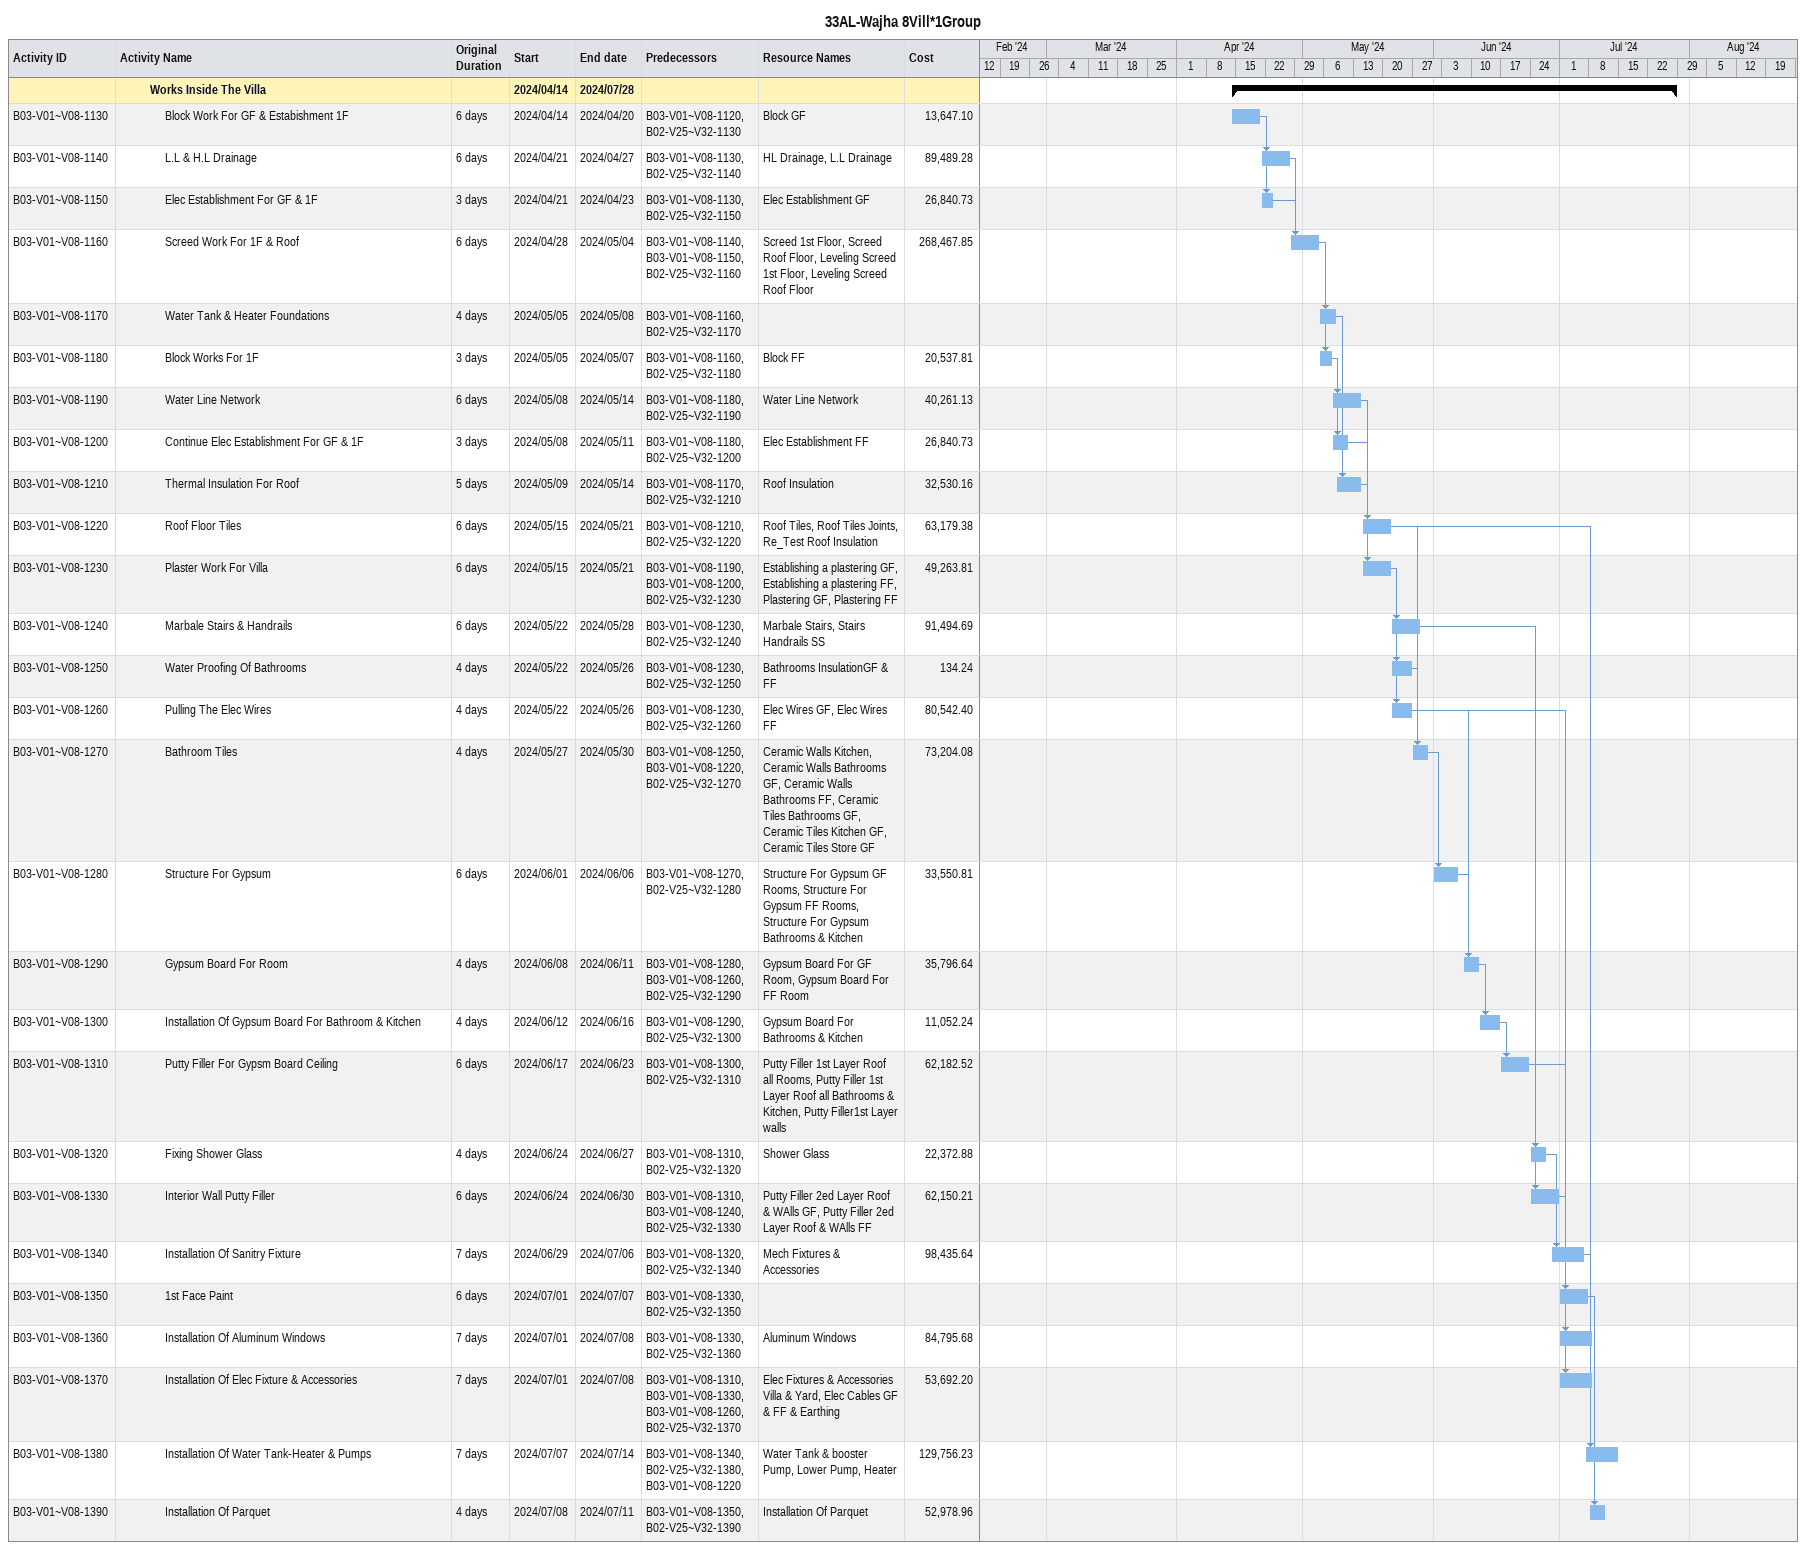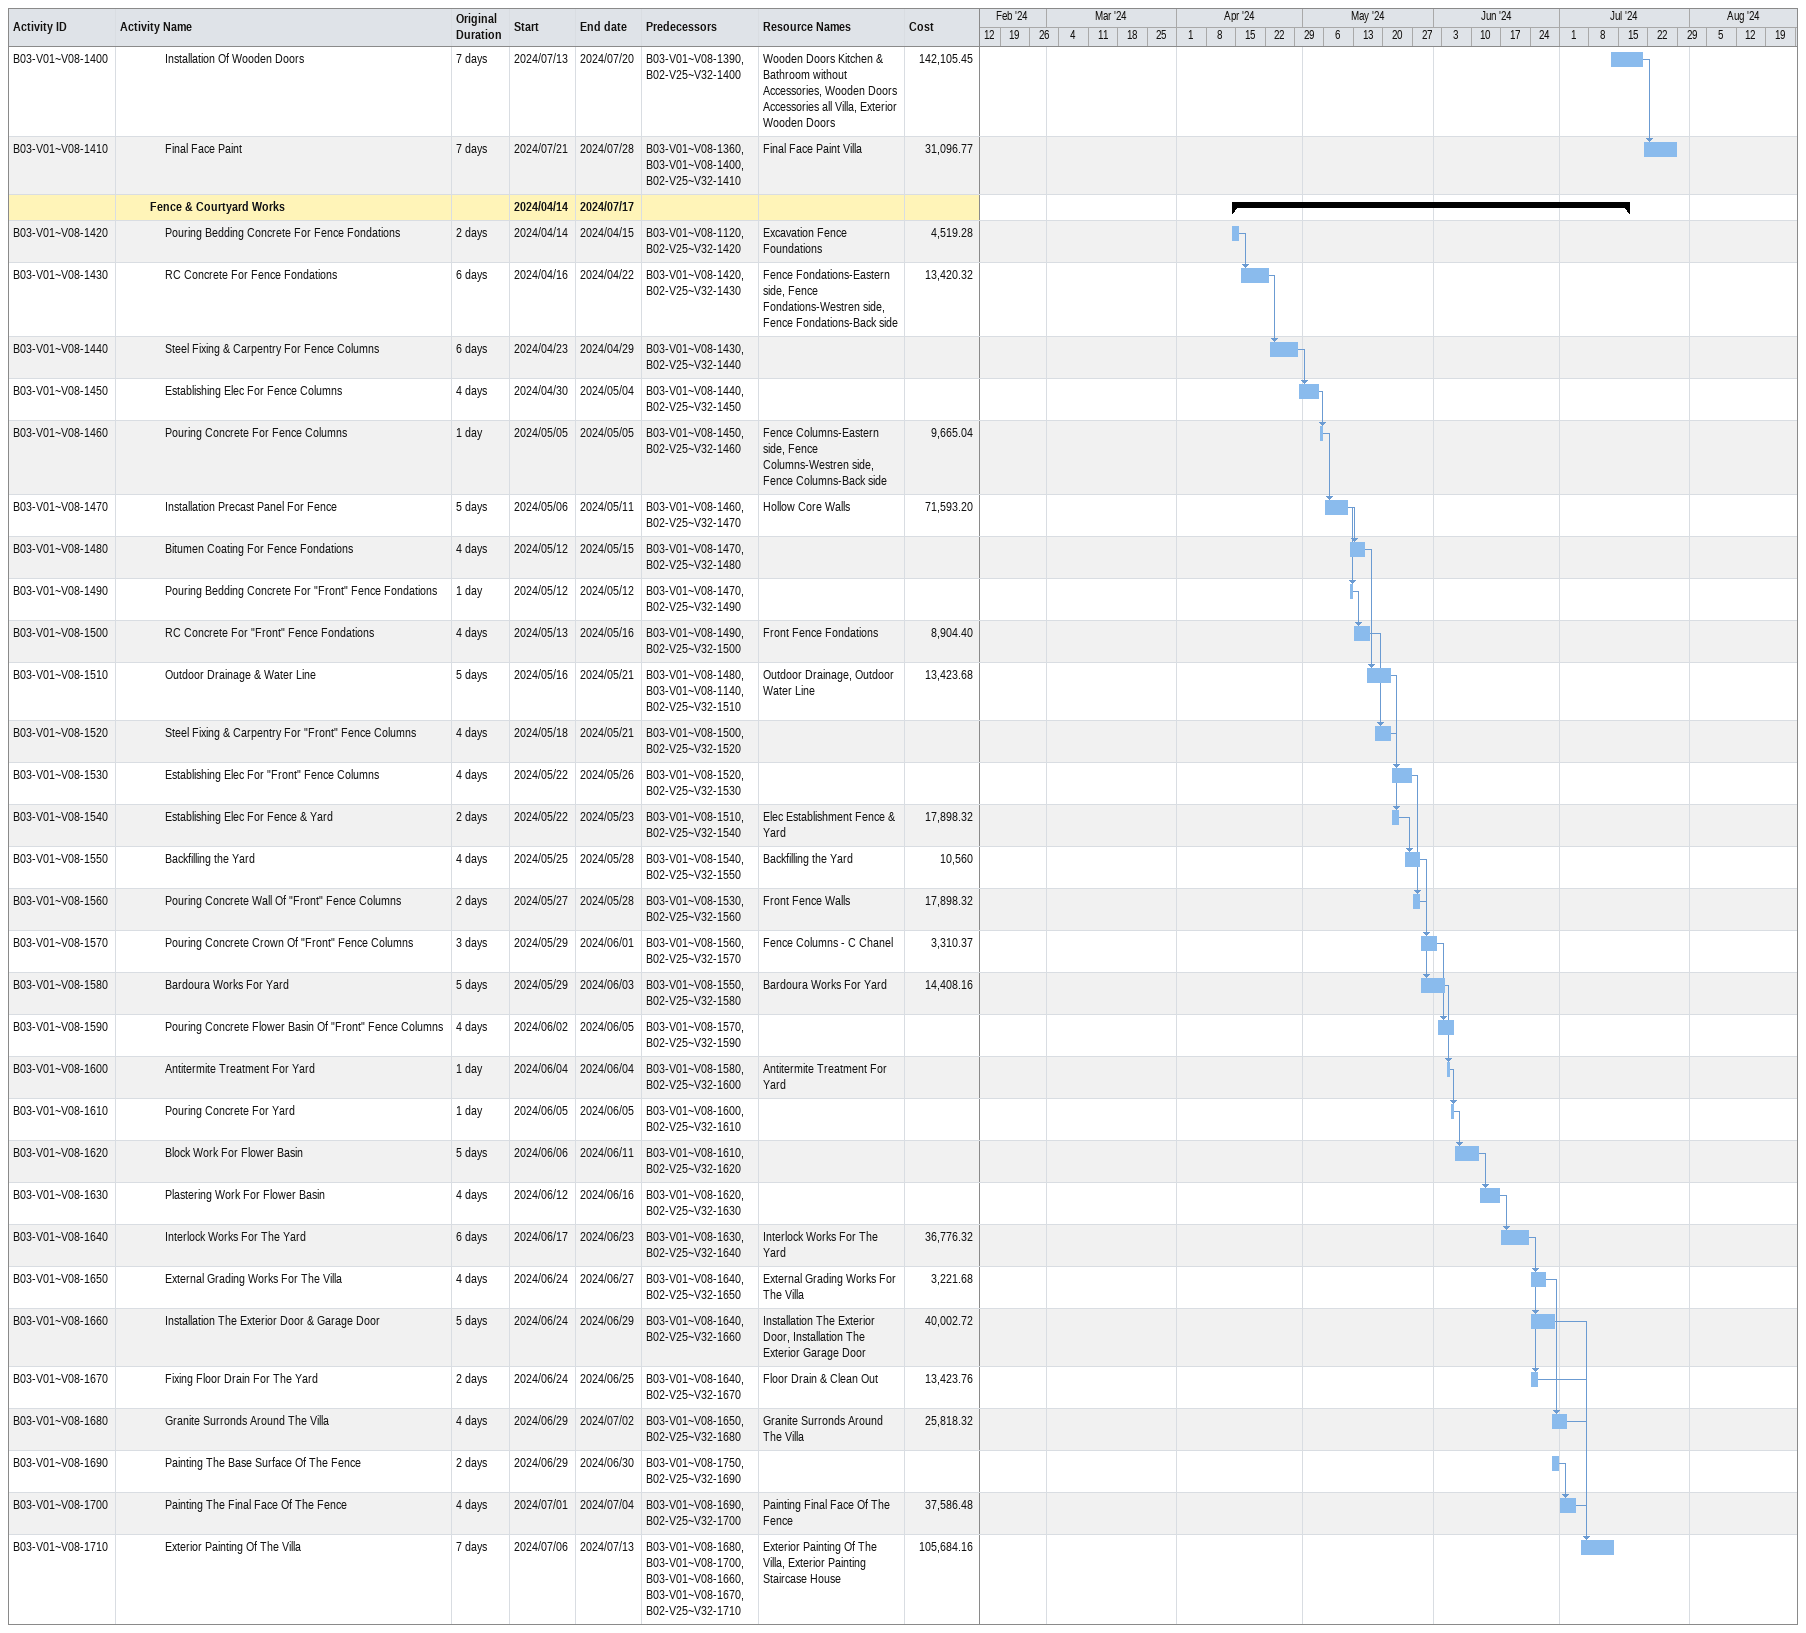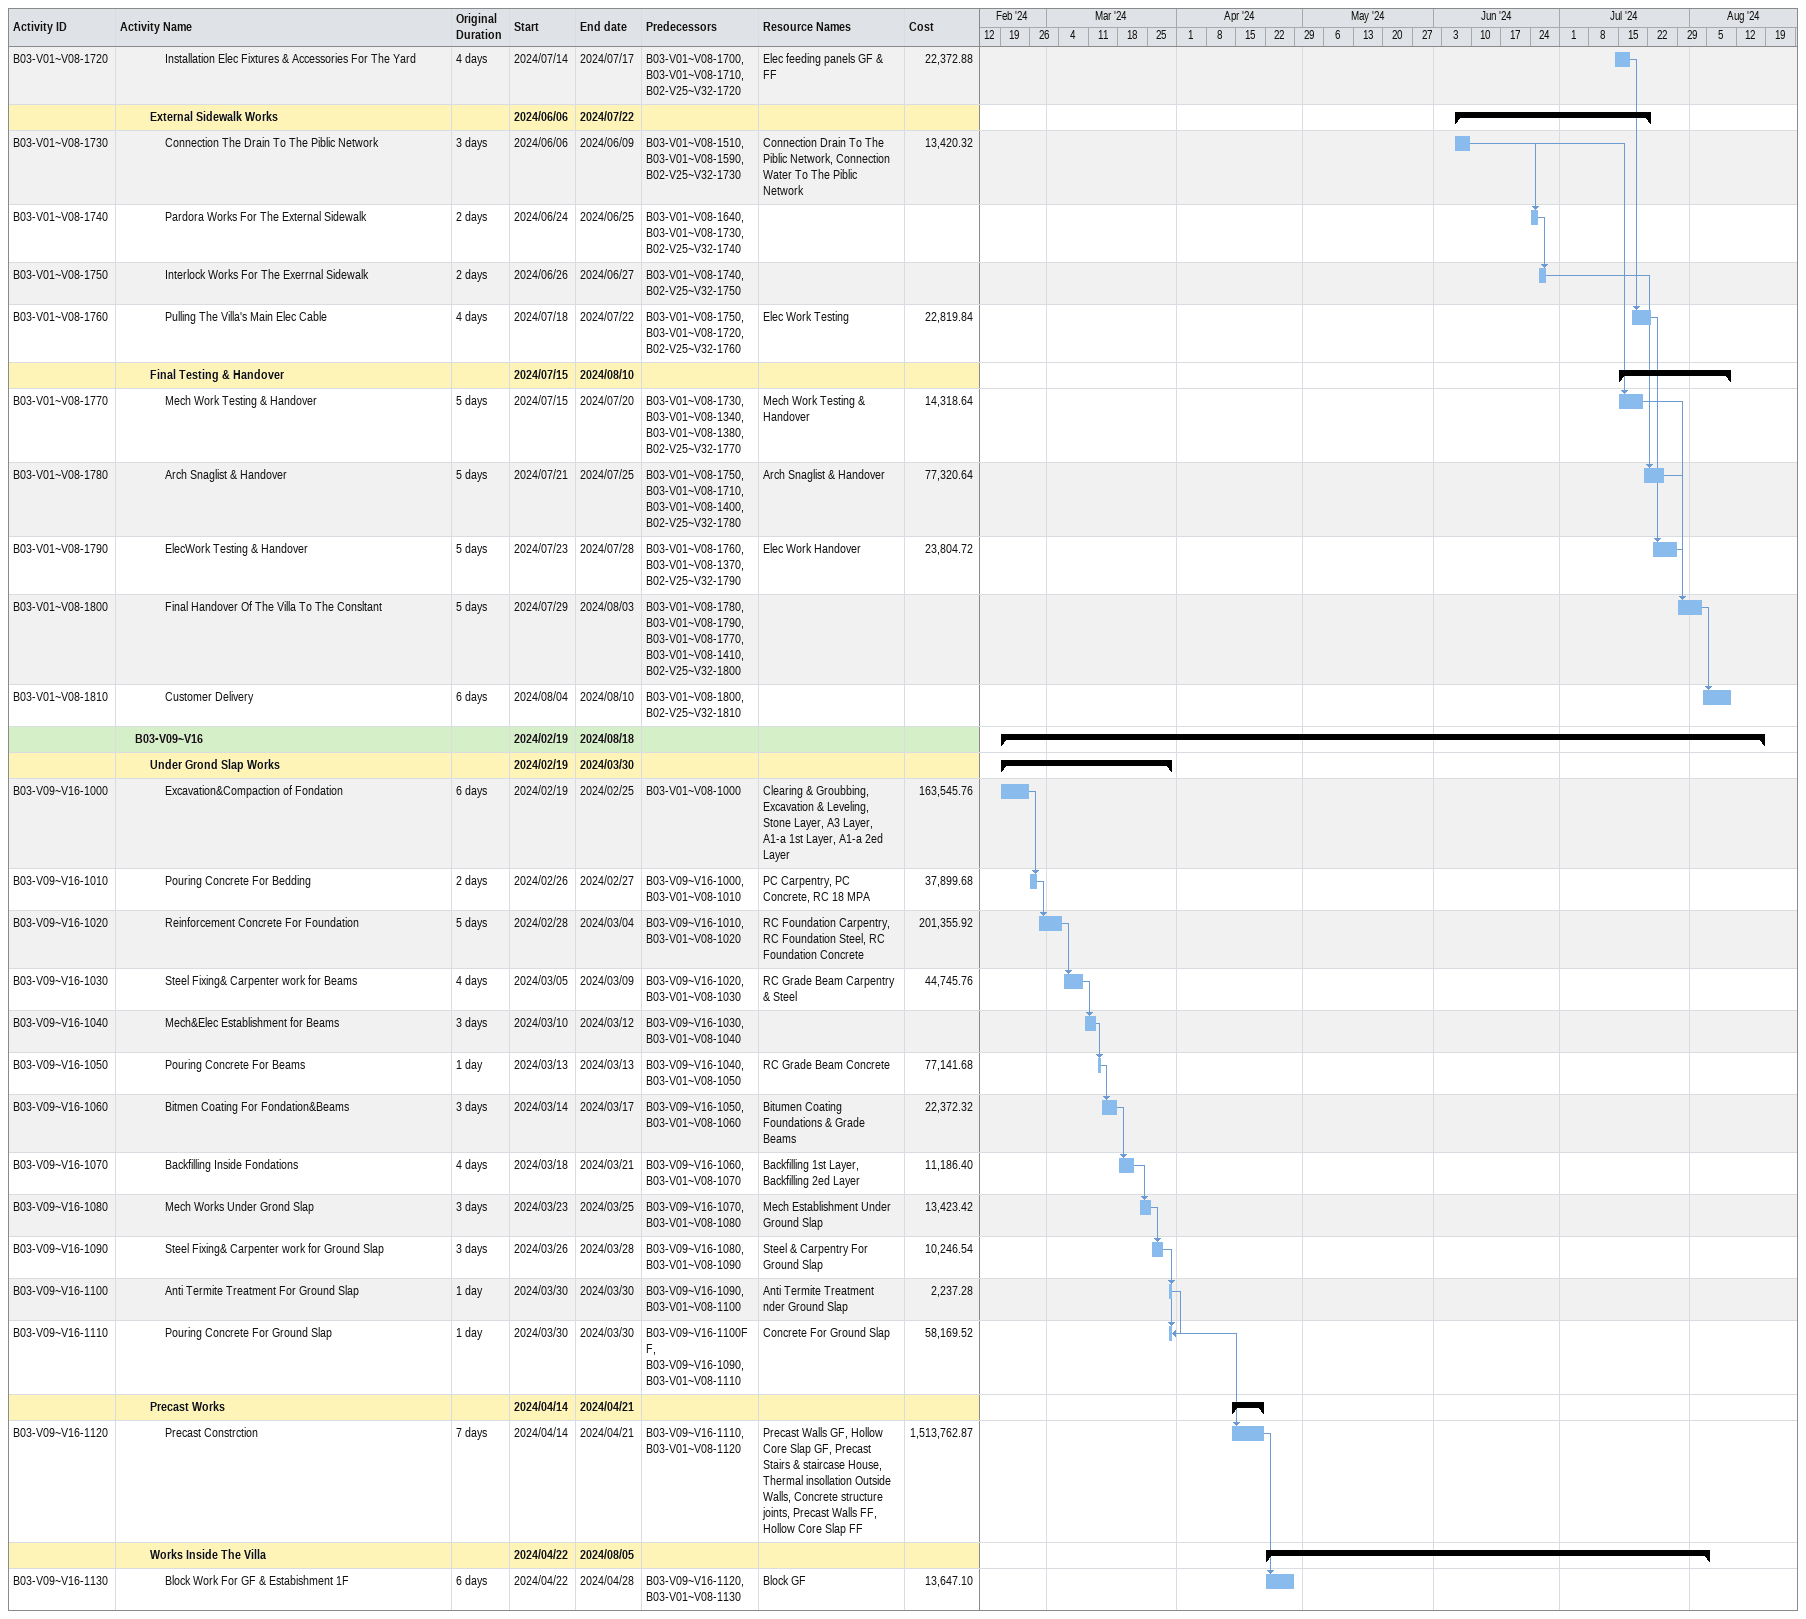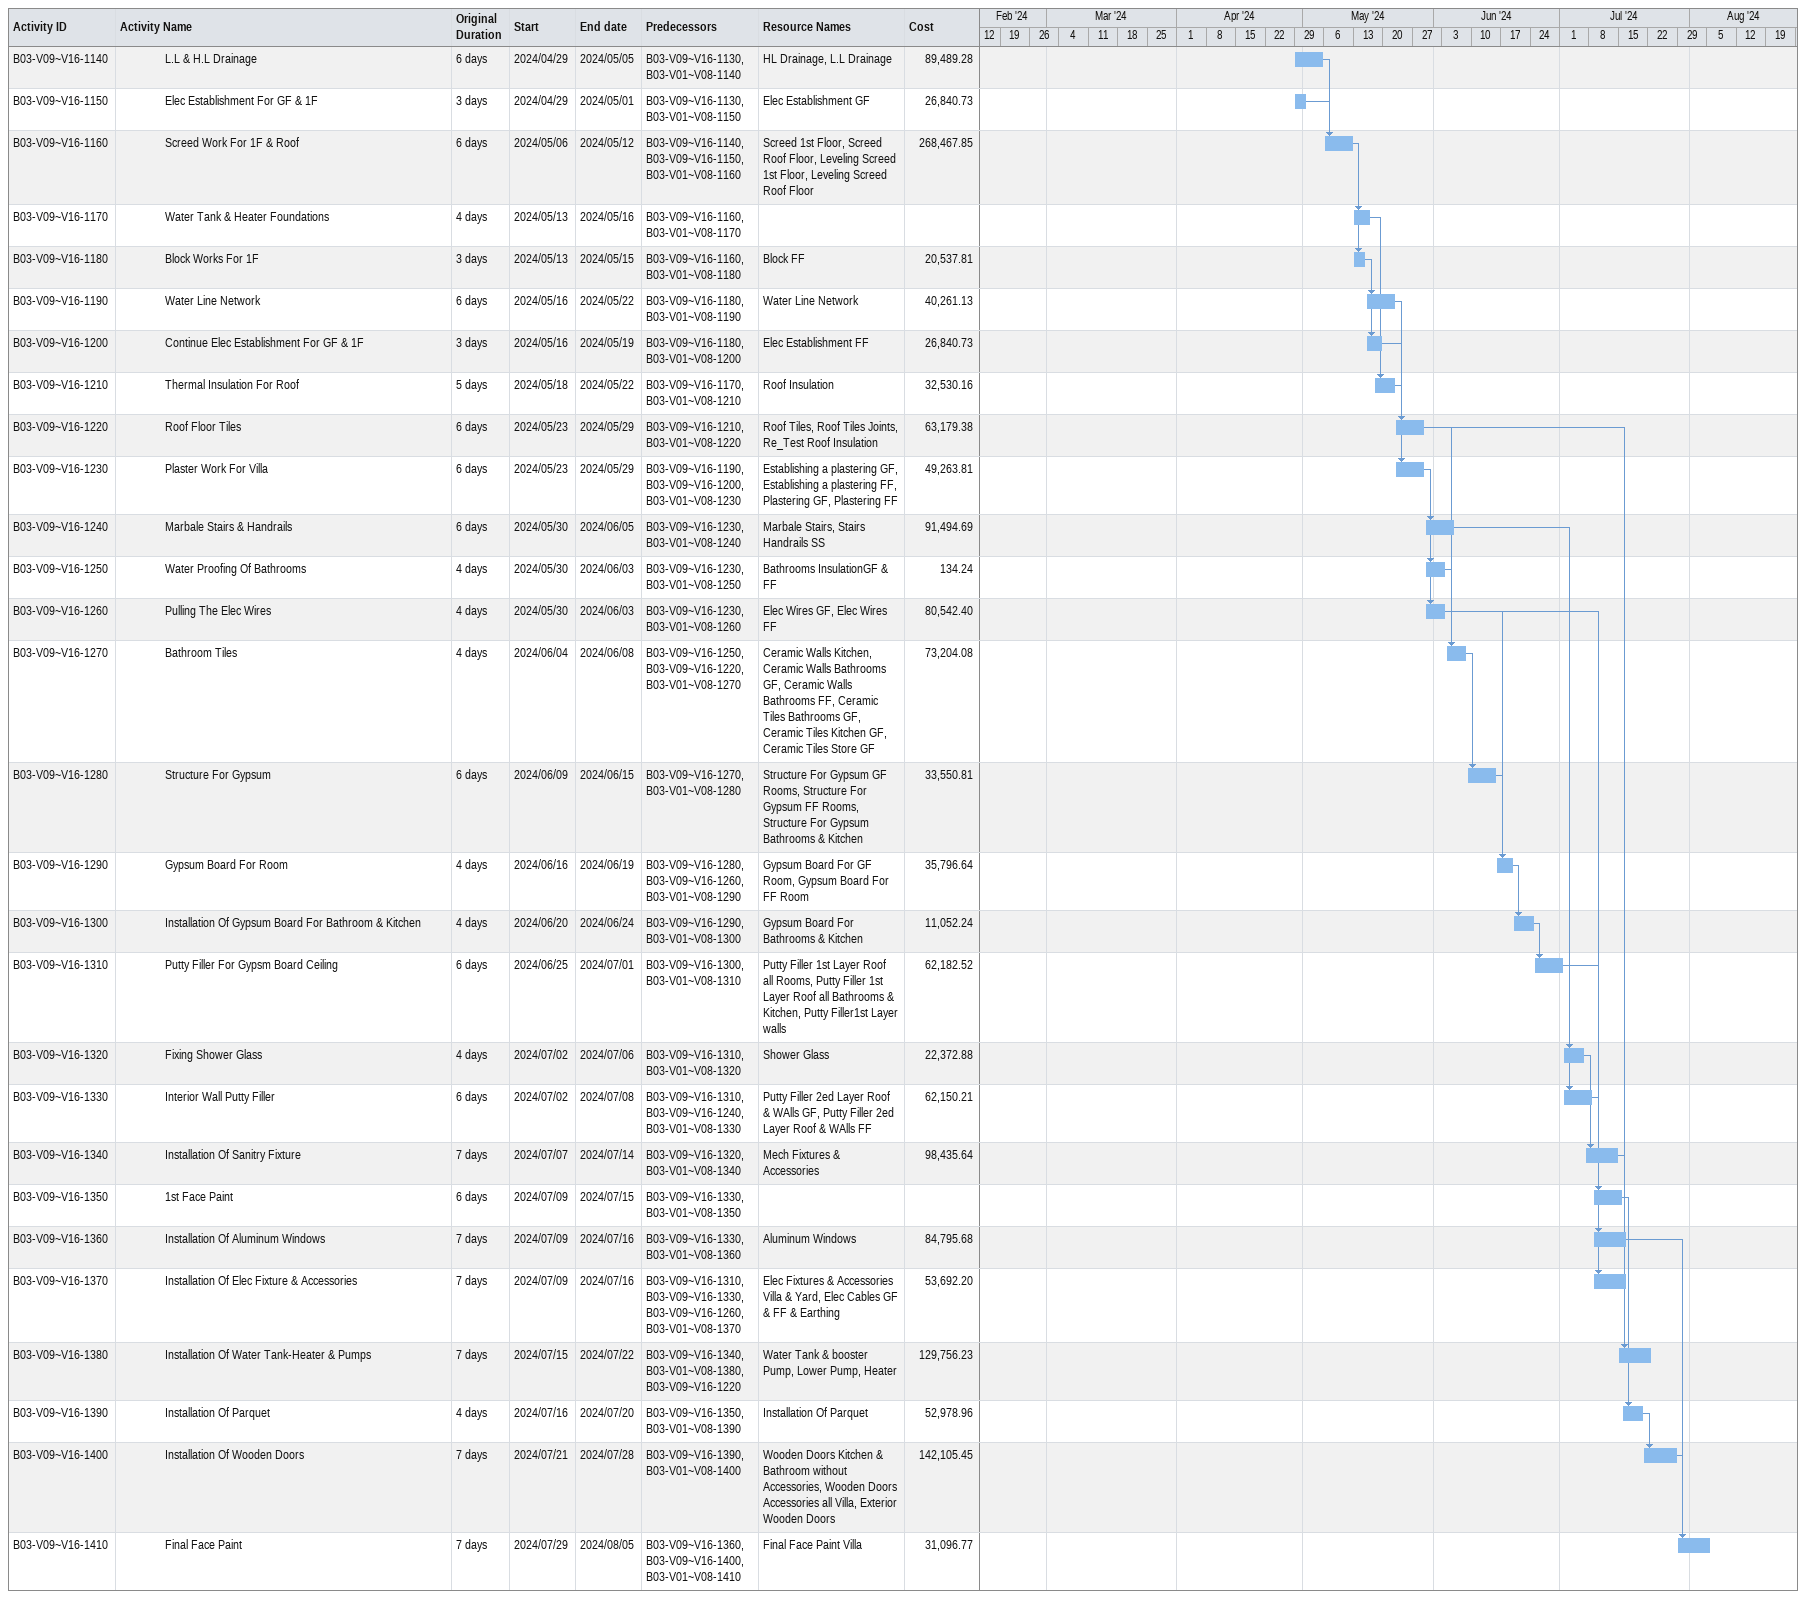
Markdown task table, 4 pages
33AL-Wajha 8Vill*1Group

| ID | Level | Task | Original duration | Start | Finish | Predecessors | Resources | Cost |
|---|---|---|---|---|---|---|---|---|
|  | 3 | **Works Inside The Villa** |  | 2024-04-14 | 2024-07-28 |  |  |  |
| B03-V01~V08-1130 | 4 | Block Work For GF & Estabishment 1F | 6d | 2024-04-14 | 2024-04-20 | B03-V01~V08-1120, B02-V25~V32-1130 | Block GF | 13647.10 |
| B03-V01~V08-1140 | 4 | L.L & H.L Drainage | 6d | 2024-04-21 | 2024-04-27 | B03-V01~V08-1130, B02-V25~V32-1140 | HL Drainage, L.L Drainage | 89489.28 |
| B03-V01~V08-1150 | 4 | Elec Establishment For GF & 1F | 3d | 2024-04-21 | 2024-04-23 | B03-V01~V08-1130, B02-V25~V32-1150 | Elec Establishment GF | 26840.73 |
| B03-V01~V08-1160 | 4 | Screed Work For 1F & Roof | 6d | 2024-04-28 | 2024-05-04 | B03-V01~V08-1140, B03-V01~V08-1150, B02-V25~V32-1160 | Screed 1st Floor, Screed Roof Floor, Leveling Screed 1st Floor, Leveling Screed Roof Floor | 268467.85 |
| B03-V01~V08-1170 | 4 | Water Tank & Heater Foundations | 4d | 2024-05-05 | 2024-05-08 | B03-V01~V08-1160, B02-V25~V32-1170 |  |  |
| B03-V01~V08-1180 | 4 | Block Works For 1F | 3d | 2024-05-05 | 2024-05-07 | B03-V01~V08-1160, B02-V25~V32-1180 | Block FF | 20537.81 |
| B03-V01~V08-1190 | 4 | Water Line Network | 6d | 2024-05-08 | 2024-05-14 | B03-V01~V08-1180, B02-V25~V32-1190 | Water Line Network | 40261.13 |
| B03-V01~V08-1200 | 4 | Continue Elec Establishment For GF & 1F | 3d | 2024-05-08 | 2024-05-11 | B03-V01~V08-1180, B02-V25~V32-1200 | Elec Establishment FF | 26840.73 |
| B03-V01~V08-1210 | 4 | Thermal Insulation For Roof | 5d | 2024-05-09 | 2024-05-14 | B03-V01~V08-1170, B02-V25~V32-1210 | Roof Insulation | 32530.16 |
| B03-V01~V08-1220 | 4 | Roof Floor Tiles | 6d | 2024-05-15 | 2024-05-21 | B03-V01~V08-1210, B02-V25~V32-1220 | Roof Tiles, Roof Tiles Joints, Re_Test Roof Insulation | 63179.38 |
| B03-V01~V08-1230 | 4 | Plaster Work For Villa | 6d | 2024-05-15 | 2024-05-21 | B03-V01~V08-1190, B03-V01~V08-1200, B02-V25~V32-1230 | Establishing a plastering GF, Establishing a plastering FF, Plastering GF, Plastering FF | 49263.81 |
| B03-V01~V08-1240 | 4 | Marbale Stairs & Handrails | 6d | 2024-05-22 | 2024-05-28 | B03-V01~V08-1230, B02-V25~V32-1240 | Marbale Stairs, Stairs Handrails SS | 91494.69 |
| B03-V01~V08-1250 | 4 | Water Proofing Of Bathrooms | 4d | 2024-05-22 | 2024-05-26 | B03-V01~V08-1230, B02-V25~V32-1250 | Bathrooms InsulationGF & FF | 134.24 |
| B03-V01~V08-1260 | 4 | Pulling The Elec Wires | 4d | 2024-05-22 | 2024-05-26 | B03-V01~V08-1230, B02-V25~V32-1260 | Elec Wires GF, Elec Wires FF | 80542.40 |
| B03-V01~V08-1270 | 4 | Bathroom Tiles | 4d | 2024-05-27 | 2024-05-30 | B03-V01~V08-1250, B03-V01~V08-1220, B02-V25~V32-1270 | Ceramic Walls Kitchen, Ceramic Walls Bathrooms GF, Ceramic Walls Bathrooms FF, Ceramic Tiles Bathrooms GF, Ceramic Tiles Kitchen GF, Ceramic Tiles Store GF | 73204.08 |
| B03-V01~V08-1280 | 4 | Structure For Gypsum | 6d | 2024-06-01 | 2024-06-06 | B03-V01~V08-1270, B02-V25~V32-1280 | Structure For Gypsum GF Rooms, Structure For Gypsum FF Rooms, Structure For Gypsum Bathrooms & Kitchen | 33550.81 |
| B03-V01~V08-1290 | 4 | Gypsum Board For Room | 4d | 2024-06-08 | 2024-06-11 | B03-V01~V08-1280, B03-V01~V08-1260, B02-V25~V32-1290 | Gypsum Board For GF Room, Gypsum Board For FF Room | 35796.64 |
| B03-V01~V08-1300 | 4 | Installation Of Gypsum Board For Bathroom & Kitchen | 4d | 2024-06-12 | 2024-06-16 | B03-V01~V08-1290, B02-V25~V32-1300 | Gypsum Board For Bathrooms & Kitchen | 11052.24 |
| B03-V01~V08-1310 | 4 | Putty Filler For Gypsm Board Ceiling | 6d | 2024-06-17 | 2024-06-23 | B03-V01~V08-1300, B02-V25~V32-1310 | Putty Filler 1st Layer Roof all Rooms, Putty Filler 1st Layer Roof all Bathrooms & Kitchen, Putty Filler1st Layer walls | 62182.52 |
| B03-V01~V08-1320 | 4 | Fixing Shower Glass | 4d | 2024-06-24 | 2024-06-27 | B03-V01~V08-1310, B02-V25~V32-1320 | Shower Glass | 22372.88 |
| B03-V01~V08-1330 | 4 | Interior Wall Putty Filler | 6d | 2024-06-24 | 2024-06-30 | B03-V01~V08-1310, B03-V01~V08-1240, B02-V25~V32-1330 | Putty Filler 2ed Layer Roof & WAlls GF, Putty Filler 2ed Layer Roof & WAlls FF | 62150.21 |
| B03-V01~V08-1340 | 4 | Installation Of Sanitry Fixture | 7d | 2024-06-29 | 2024-07-06 | B03-V01~V08-1320, B02-V25~V32-1340 | Mech Fixtures & Accessories | 98435.64 |
| B03-V01~V08-1350 | 4 | 1st Face Paint | 6d | 2024-07-01 | 2024-07-07 | B03-V01~V08-1330, B02-V25~V32-1350 |  |  |
| B03-V01~V08-1360 | 4 | Installation Of Aluminum Windows | 7d | 2024-07-01 | 2024-07-08 | B03-V01~V08-1330, B02-V25~V32-1360 | Aluminum Windows | 84795.68 |
| B03-V01~V08-1370 | 4 | Installation Of Elec Fixture & Accessories | 7d | 2024-07-01 | 2024-07-08 | B03-V01~V08-1310, B03-V01~V08-1330, B03-V01~V08-1260, B02-V25~V32-1370 | Elec Fixtures & Accessories Villa & Yard, Elec Cables GF & FF & Earthing | 53692.20 |
| B03-V01~V08-1380 | 4 | Installation Of Water Tank-Heater & Pumps | 7d | 2024-07-07 | 2024-07-14 | B03-V01~V08-1340, B02-V25~V32-1380, B03-V01~V08-1220 | Water Tank & booster Pump, Lower Pump, Heater | 129756.23 |
| B03-V01~V08-1390 | 4 | Installation Of Parquet | 4d | 2024-07-08 | 2024-07-11 | B03-V01~V08-1350, B02-V25~V32-1390 | Installation Of Parquet | 52978.96 |
| B03-V01~V08-1400 | 4 | Installation Of Wooden Doors | 7d | 2024-07-13 | 2024-07-20 | B03-V01~V08-1390, B02-V25~V32-1400 | Wooden Doors Kitchen & Bathroom without Accessories, Wooden Doors Accessories all Villa, Exterior Wooden Doors | 142105.45 |
| B03-V01~V08-1410 | 4 | Final Face Paint | 7d | 2024-07-21 | 2024-07-28 | B03-V01~V08-1360, B03-V01~V08-1400, B02-V25~V32-1410 | Final Face Paint Villa | 31096.77 |
|  | 3 | **Fence & Courtyard Works** |  | 2024-04-14 | 2024-07-17 |  |  |  |
| B03-V01~V08-1420 | 4 | Pouring Bedding Concrete For Fence Fondations | 2d | 2024-04-14 | 2024-04-15 | B03-V01~V08-1120, B02-V25~V32-1420 | Excavation Fence Foundations | 4519.28 |
| B03-V01~V08-1430 | 4 | RC Concrete For Fence Fondations | 6d | 2024-04-16 | 2024-04-22 | B03-V01~V08-1420, B02-V25~V32-1430 | Fence Fondations-Eastern side, Fence Fondations-Westren side, Fence Fondations-Back side | 13420.32 |
| B03-V01~V08-1440 | 4 | Steel Fixing & Carpentry For Fence Columns | 6d | 2024-04-23 | 2024-04-29 | B03-V01~V08-1430, B02-V25~V32-1440 |  |  |
| B03-V01~V08-1450 | 4 | Establishing Elec For Fence Columns | 4d | 2024-04-30 | 2024-05-04 | B03-V01~V08-1440, B02-V25~V32-1450 |  |  |
| B03-V01~V08-1460 | 4 | Pouring Concrete For Fence Columns | 1d | 2024-05-05 | 2024-05-05 | B03-V01~V08-1450, B02-V25~V32-1460 | Fence Columns-Eastern side, Fence Columns-Westren side, Fence Columns-Back side | 9665.04 |
| B03-V01~V08-1470 | 4 | Installation Precast Panel For Fence | 5d | 2024-05-06 | 2024-05-11 | B03-V01~V08-1460, B02-V25~V32-1470 | Hollow Core Walls | 71593.20 |
| B03-V01~V08-1480 | 4 | Bitumen Coating For Fence Fondations | 4d | 2024-05-12 | 2024-05-15 | B03-V01~V08-1470, B02-V25~V32-1480 |  |  |
| B03-V01~V08-1490 | 4 | Pouring Bedding Concrete For "Front" Fence Fondations | 1d | 2024-05-12 | 2024-05-12 | B03-V01~V08-1470, B02-V25~V32-1490 |  |  |
| B03-V01~V08-1500 | 4 | RC Concrete For "Front" Fence Fondations | 4d | 2024-05-13 | 2024-05-16 | B03-V01~V08-1490, B02-V25~V32-1500 | Front Fence Fondations | 8904.40 |
| B03-V01~V08-1510 | 4 | Outdoor Drainage & Water Line | 5d | 2024-05-16 | 2024-05-21 | B03-V01~V08-1480, B03-V01~V08-1140, B02-V25~V32-1510 | Outdoor Drainage, Outdoor Water Line | 13423.68 |
| B03-V01~V08-1520 | 4 | Steel Fixing & Carpentry For "Front" Fence Columns | 4d | 2024-05-18 | 2024-05-21 | B03-V01~V08-1500, B02-V25~V32-1520 |  |  |
| B03-V01~V08-1530 | 4 | Establishing Elec For "Front" Fence Columns | 4d | 2024-05-22 | 2024-05-26 | B03-V01~V08-1520, B02-V25~V32-1530 |  |  |
| B03-V01~V08-1540 | 4 | Establishing Elec For Fence & Yard | 2d | 2024-05-22 | 2024-05-23 | B03-V01~V08-1510, B02-V25~V32-1540 | Elec Establishment Fence & Yard | 17898.32 |
| B03-V01~V08-1550 | 4 | Backfilling the Yard | 4d | 2024-05-25 | 2024-05-28 | B03-V01~V08-1540, B02-V25~V32-1550 | Backfilling the Yard | 10560 |
| B03-V01~V08-1560 | 4 | Pouring Concrete Wall Of "Front" Fence Columns | 2d | 2024-05-27 | 2024-05-28 | B03-V01~V08-1530, B02-V25~V32-1560 | Front Fence Walls | 17898.32 |
| B03-V01~V08-1570 | 4 | Pouring Concrete Crown Of "Front" Fence Columns | 3d | 2024-05-29 | 2024-06-01 | B03-V01~V08-1560, B02-V25~V32-1570 | Fence Columns - C Chanel | 3310.37 |
| B03-V01~V08-1580 | 4 | Bardoura Works For Yard | 5d | 2024-05-29 | 2024-06-03 | B03-V01~V08-1550, B02-V25~V32-1580 | Bardoura Works For Yard | 14408.16 |
| B03-V01~V08-1590 | 4 | Pouring Concrete Flower Basin Of "Front" Fence Columns | 4d | 2024-06-02 | 2024-06-05 | B03-V01~V08-1570, B02-V25~V32-1590 |  |  |
| B03-V01~V08-1600 | 4 | Antitermite Treatment For Yard | 1d | 2024-06-04 | 2024-06-04 | B03-V01~V08-1580, B02-V25~V32-1600 | Antitermite Treatment For Yard |  |
| B03-V01~V08-1610 | 4 | Pouring Concrete For Yard | 1d | 2024-06-05 | 2024-06-05 | B03-V01~V08-1600, B02-V25~V32-1610 |  |  |
| B03-V01~V08-1620 | 4 | Block Work For Flower Basin | 5d | 2024-06-06 | 2024-06-11 | B03-V01~V08-1610, B02-V25~V32-1620 |  |  |
| B03-V01~V08-1630 | 4 | Plastering Work For Flower Basin | 4d | 2024-06-12 | 2024-06-16 | B03-V01~V08-1620, B02-V25~V32-1630 |  |  |
| B03-V01~V08-1640 | 4 | Interlock Works For The Yard | 6d | 2024-06-17 | 2024-06-23 | B03-V01~V08-1630, B02-V25~V32-1640 | Interlock Works For The Yard | 36776.32 |
| B03-V01~V08-1650 | 4 | External Grading Works For The Villa | 4d | 2024-06-24 | 2024-06-27 | B03-V01~V08-1640, B02-V25~V32-1650 | External Grading Works For The Villa | 3221.68 |
| B03-V01~V08-1660 | 4 | Installation The Exterior Door & Garage Door | 5d | 2024-06-24 | 2024-06-29 | B03-V01~V08-1640, B02-V25~V32-1660 | Installation The Exterior Door, Installation The Exterior Garage Door | 40002.72 |
| B03-V01~V08-1670 | 4 | Fixing Floor Drain For The Yard | 2d | 2024-06-24 | 2024-06-25 | B03-V01~V08-1640, B02-V25~V32-1670 | Floor Drain & Clean Out | 13423.76 |
| B03-V01~V08-1680 | 4 | Granite Surronds Around The Villa | 4d | 2024-06-29 | 2024-07-02 | B03-V01~V08-1650, B02-V25~V32-1680 | Granite Surronds Around The Villa | 25818.32 |
| B03-V01~V08-1690 | 4 | Painting The Base Surface Of The Fence | 2d | 2024-06-29 | 2024-06-30 | B03-V01~V08-1750, B02-V25~V32-1690 |  |  |
| B03-V01~V08-1700 | 4 | Painting The Final Face Of The Fence | 4d | 2024-07-01 | 2024-07-04 | B03-V01~V08-1690, B02-V25~V32-1700 | Painting Final Face Of The Fence | 37586.48 |
| B03-V01~V08-1710 | 4 | Exterior Painting Of The Villa | 7d | 2024-07-06 | 2024-07-13 | B03-V01~V08-1680, B03-V01~V08-1700, B03-V01~V08-1660, B03-V01~V08-1670, B02-V25~V32-1710 | Exterior Painting Of The Villa, Exterior Painting Staircase House | 105684.16 |
| B03-V01~V08-1720 | 4 | Installation Elec Fixtures & Accessories For The Yard | 4d | 2024-07-14 | 2024-07-17 | B03-V01~V08-1700, B03-V01~V08-1710, B02-V25~V32-1720 | Elec feeding panels GF & FF | 22372.88 |
|  | 3 | **External Sidewalk Works** |  | 2024-06-06 | 2024-07-22 |  |  |  |
| B03-V01~V08-1730 | 4 | Connection The Drain To The Piblic Network | 3d | 2024-06-06 | 2024-06-09 | B03-V01~V08-1510, B03-V01~V08-1590, B02-V25~V32-1730 | Connection Drain To The Piblic Network, Connection Water To The Piblic Network | 13420.32 |
| B03-V01~V08-1740 | 4 | Pardora Works For The External Sidewalk | 2d | 2024-06-24 | 2024-06-25 | B03-V01~V08-1640, B03-V01~V08-1730, B02-V25~V32-1740 |  |  |
| B03-V01~V08-1750 | 4 | Interlock Works For The Exerrnal Sidewalk | 2d | 2024-06-26 | 2024-06-27 | B03-V01~V08-1740, B02-V25~V32-1750 |  |  |
| B03-V01~V08-1760 | 4 | Pulling The Villa's Main Elec Cable | 4d | 2024-07-18 | 2024-07-22 | B03-V01~V08-1750, B03-V01~V08-1720, B02-V25~V32-1760 | Elec Work Testing | 22819.84 |
|  | 3 | **Final Testing & Handover** |  | 2024-07-15 | 2024-08-10 |  |  |  |
| B03-V01~V08-1770 | 4 | Mech Work Testing & Handover | 5d | 2024-07-15 | 2024-07-20 | B03-V01~V08-1730, B03-V01~V08-1340, B03-V01~V08-1380, B02-V25~V32-1770 | Mech Work Testing & Handover | 14318.64 |
| B03-V01~V08-1780 | 4 | Arch Snaglist & Handover | 5d | 2024-07-21 | 2024-07-25 | B03-V01~V08-1750, B03-V01~V08-1710, B03-V01~V08-1400, B02-V25~V32-1780 | Arch Snaglist & Handover | 77320.64 |
| B03-V01~V08-1790 | 4 | ElecWork Testing & Handover | 5d | 2024-07-23 | 2024-07-28 | B03-V01~V08-1760, B03-V01~V08-1370, B02-V25~V32-1790 | Elec Work Handover | 23804.72 |
| B03-V01~V08-1800 | 4 | Final Handover Of The Villa To The Consltant | 5d | 2024-07-29 | 2024-08-03 | B03-V01~V08-1780, B03-V01~V08-1790, B03-V01~V08-1770, B03-V01~V08-1410, B02-V25~V32-1800 |  |  |
| B03-V01~V08-1810 | 4 | Customer Delivery | 6d | 2024-08-04 | 2024-08-10 | B03-V01~V08-1800, B02-V25~V32-1810 |  |  |
|  | 2 | **B03-V09~V16** |  | 2024-02-19 | 2024-08-18 |  |  |  |
|  | 3 | **Under Grond Slap Works** |  | 2024-02-19 | 2024-03-30 |  |  |  |
| B03-V09~V16-1000 | 4 | Excavation&Compaction of Fondation | 6d | 2024-02-19 | 2024-02-25 | B03-V01~V08-1000 | Clearing & Groubbing, Excavation & Leveling, Stone Layer, A3 Layer, A1-a 1st Layer, A1-a 2ed Layer | 163545.76 |
| B03-V09~V16-1010 | 4 | Pouring Concrete For Bedding | 2d | 2024-02-26 | 2024-02-27 | B03-V09~V16-1000, B03-V01~V08-1010 | PC Carpentry, PC Concrete, RC 18 MPA | 37899.68 |
| B03-V09~V16-1020 | 4 | Reinforcement Concrete For Foundation | 5d | 2024-02-28 | 2024-03-04 | B03-V09~V16-1010, B03-V01~V08-1020 | RC Foundation Carpentry, RC Foundation Steel, RC Foundation Concrete | 201355.92 |
| B03-V09~V16-1030 | 4 | Steel Fixing& Carpenter work for Beams | 4d | 2024-03-05 | 2024-03-09 | B03-V09~V16-1020, B03-V01~V08-1030 | RC Grade Beam Carpentry & Steel | 44745.76 |
| B03-V09~V16-1040 | 4 | Mech&Elec Establishment for Beams | 3d | 2024-03-10 | 2024-03-12 | B03-V09~V16-1030, B03-V01~V08-1040 |  |  |
| B03-V09~V16-1050 | 4 | Pouring Concrete For Beams | 1d | 2024-03-13 | 2024-03-13 | B03-V09~V16-1040, B03-V01~V08-1050 | RC Grade Beam Concrete | 77141.68 |
| B03-V09~V16-1060 | 4 | Bitmen Coating For Fondation&Beams | 3d | 2024-03-14 | 2024-03-17 | B03-V09~V16-1050, B03-V01~V08-1060 | Bitumen Coating Foundations & Grade Beams | 22372.32 |
| B03-V09~V16-1070 | 4 | Backfilling Inside Fondations | 4d | 2024-03-18 | 2024-03-21 | B03-V09~V16-1060, B03-V01~V08-1070 | Backfilling 1st Layer, Backfilling 2ed Layer | 11186.40 |
| B03-V09~V16-1080 | 4 | Mech Works Under Grond Slap | 3d | 2024-03-23 | 2024-03-25 | B03-V09~V16-1070, B03-V01~V08-1080 | Mech Establishment Under Ground Slap | 13423.42 |
| B03-V09~V16-1090 | 4 | Steel Fixing& Carpenter work for Ground Slap | 3d | 2024-03-26 | 2024-03-28 | B03-V09~V16-1080, B03-V01~V08-1090 | Steel & Carpentry For Ground Slap | 10246.54 |
| B03-V09~V16-1100 | 4 | Anti Termite Treatment For Ground Slap | 1d | 2024-03-30 | 2024-03-30 | B03-V09~V16-1090, B03-V01~V08-1100 | Anti Termite Treatment nder Ground Slap | 2237.28 |
| B03-V09~V16-1110 | 4 | Pouring Concrete For Ground Slap | 1d | 2024-03-30 | 2024-03-30 | B03-V09~V16-1100FF, B03-V09~V16-1090, B03-V01~V08-1110 | Concrete For Ground Slap | 58169.52 |
|  | 3 | **Precast Works** |  | 2024-04-14 | 2024-04-21 |  |  |  |
| B03-V09~V16-1120 | 4 | Precast Constrction | 7d | 2024-04-14 | 2024-04-21 | B03-V09~V16-1110, B03-V01~V08-1120 | Precast Walls GF, Hollow Core Slap GF, Precast Stairs & staircase House, Thermal insollation Outside Walls, Concrete structure joints, Precast Walls FF, Hollow Core Slap FF | 1513762.87 |
|  | 3 | **Works Inside The Villa** |  | 2024-04-22 | 2024-08-05 |  |  |  |
| B03-V09~V16-1130 | 4 | Block Work For GF & Estabishment 1F | 6d | 2024-04-22 | 2024-04-28 | B03-V09~V16-1120, B03-V01~V08-1130 | Block GF | 13647.10 |
| B03-V09~V16-1140 | 4 | L.L & H.L Drainage | 6d | 2024-04-29 | 2024-05-05 | B03-V09~V16-1130, B03-V01~V08-1140 | HL Drainage, L.L Drainage | 89489.28 |
| B03-V09~V16-1150 | 4 | Elec Establishment For GF & 1F | 3d | 2024-04-29 | 2024-05-01 | B03-V09~V16-1130, B03-V01~V08-1150 | Elec Establishment GF | 26840.73 |
| B03-V09~V16-1160 | 4 | Screed Work For 1F & Roof | 6d | 2024-05-06 | 2024-05-12 | B03-V09~V16-1140, B03-V09~V16-1150, B03-V01~V08-1160 | Screed 1st Floor, Screed Roof Floor, Leveling Screed 1st Floor, Leveling Screed Roof Floor | 268467.85 |
| B03-V09~V16-1170 | 4 | Water Tank & Heater Foundations | 4d | 2024-05-13 | 2024-05-16 | B03-V09~V16-1160, B03-V01~V08-1170 |  |  |
| B03-V09~V16-1180 | 4 | Block Works For 1F | 3d | 2024-05-13 | 2024-05-15 | B03-V09~V16-1160, B03-V01~V08-1180 | Block FF | 20537.81 |
| B03-V09~V16-1190 | 4 | Water Line Network | 6d | 2024-05-16 | 2024-05-22 | B03-V09~V16-1180, B03-V01~V08-1190 | Water Line Network | 40261.13 |
| B03-V09~V16-1200 | 4 | Continue Elec Establishment For GF & 1F | 3d | 2024-05-16 | 2024-05-19 | B03-V09~V16-1180, B03-V01~V08-1200 | Elec Establishment FF | 26840.73 |
| B03-V09~V16-1210 | 4 | Thermal Insulation For Roof | 5d | 2024-05-18 | 2024-05-22 | B03-V09~V16-1170, B03-V01~V08-1210 | Roof Insulation | 32530.16 |
| B03-V09~V16-1220 | 4 | Roof Floor Tiles | 6d | 2024-05-23 | 2024-05-29 | B03-V09~V16-1210, B03-V01~V08-1220 | Roof Tiles, Roof Tiles Joints, Re_Test Roof Insulation | 63179.38 |
| B03-V09~V16-1230 | 4 | Plaster Work For Villa | 6d | 2024-05-23 | 2024-05-29 | B03-V09~V16-1190, B03-V09~V16-1200, B03-V01~V08-1230 | Establishing a plastering GF, Establishing a plastering FF, Plastering GF, Plastering FF | 49263.81 |
| B03-V09~V16-1240 | 4 | Marbale Stairs & Handrails | 6d | 2024-05-30 | 2024-06-05 | B03-V09~V16-1230, B03-V01~V08-1240 | Marbale Stairs, Stairs Handrails SS | 91494.69 |
| B03-V09~V16-1250 | 4 | Water Proofing Of Bathrooms | 4d | 2024-05-30 | 2024-06-03 | B03-V09~V16-1230, B03-V01~V08-1250 | Bathrooms InsulationGF & FF | 134.24 |
| B03-V09~V16-1260 | 4 | Pulling The Elec Wires | 4d | 2024-05-30 | 2024-06-03 | B03-V09~V16-1230, B03-V01~V08-1260 | Elec Wires GF, Elec Wires FF | 80542.40 |
| B03-V09~V16-1270 | 4 | Bathroom Tiles | 4d | 2024-06-04 | 2024-06-08 | B03-V09~V16-1250, B03-V09~V16-1220, B03-V01~V08-1270 | Ceramic Walls Kitchen, Ceramic Walls Bathrooms GF, Ceramic Walls Bathrooms FF, Ceramic Tiles Bathrooms GF, Ceramic Tiles Kitchen GF, Ceramic Tiles Store GF | 73204.08 |
| B03-V09~V16-1280 | 4 | Structure For Gypsum | 6d | 2024-06-09 | 2024-06-15 | B03-V09~V16-1270, B03-V01~V08-1280 | Structure For Gypsum GF Rooms, Structure For Gypsum FF Rooms, Structure For Gypsum Bathrooms & Kitchen | 33550.81 |
| B03-V09~V16-1290 | 4 | Gypsum Board For Room | 4d | 2024-06-16 | 2024-06-19 | B03-V09~V16-1280, B03-V09~V16-1260, B03-V01~V08-1290 | Gypsum Board For GF Room, Gypsum Board For FF Room | 35796.64 |
| B03-V09~V16-1300 | 4 | Installation Of Gypsum Board For Bathroom & Kitchen | 4d | 2024-06-20 | 2024-06-24 | B03-V09~V16-1290, B03-V01~V08-1300 | Gypsum Board For Bathrooms & Kitchen | 11052.24 |
| B03-V09~V16-1310 | 4 | Putty Filler For Gypsm Board Ceiling | 6d | 2024-06-25 | 2024-07-01 | B03-V09~V16-1300, B03-V01~V08-1310 | Putty Filler 1st Layer Roof all Rooms, Putty Filler 1st Layer Roof all Bathrooms & Kitchen, Putty Filler1st Layer walls | 62182.52 |
| B03-V09~V16-1320 | 4 | Fixing Shower Glass | 4d | 2024-07-02 | 2024-07-06 | B03-V09~V16-1310, B03-V01~V08-1320 | Shower Glass | 22372.88 |
| B03-V09~V16-1330 | 4 | Interior Wall Putty Filler | 6d | 2024-07-02 | 2024-07-08 | B03-V09~V16-1310, B03-V09~V16-1240, B03-V01~V08-1330 | Putty Filler 2ed Layer Roof & WAlls GF, Putty Filler 2ed Layer Roof & WAlls FF | 62150.21 |
| B03-V09~V16-1340 | 4 | Installation Of Sanitry Fixture | 7d | 2024-07-07 | 2024-07-14 | B03-V09~V16-1320, B03-V01~V08-1340 | Mech Fixtures & Accessories | 98435.64 |
| B03-V09~V16-1350 | 4 | 1st Face Paint | 6d | 2024-07-09 | 2024-07-15 | B03-V09~V16-1330, B03-V01~V08-1350 |  |  |
| B03-V09~V16-1360 | 4 | Installation Of Aluminum Windows | 7d | 2024-07-09 | 2024-07-16 | B03-V09~V16-1330, B03-V01~V08-1360 | Aluminum Windows | 84795.68 |
| B03-V09~V16-1370 | 4 | Installation Of Elec Fixture & Accessories | 7d | 2024-07-09 | 2024-07-16 | B03-V09~V16-1310, B03-V09~V16-1330, B03-V09~V16-1260, B03-V01~V08-1370 | Elec Fixtures & Accessories Villa & Yard, Elec Cables GF & FF & Earthing | 53692.20 |
| B03-V09~V16-1380 | 4 | Installation Of Water Tank-Heater & Pumps | 7d | 2024-07-15 | 2024-07-22 | B03-V09~V16-1340, B03-V01~V08-1380, B03-V09~V16-1220 | Water Tank & booster Pump, Lower Pump, Heater | 129756.23 |
| B03-V09~V16-1390 | 4 | Installation Of Parquet | 4d | 2024-07-16 | 2024-07-20 | B03-V09~V16-1350, B03-V01~V08-1390 | Installation Of Parquet | 52978.96 |
| B03-V09~V16-1400 | 4 | Installation Of Wooden Doors | 7d | 2024-07-21 | 2024-07-28 | B03-V09~V16-1390, B03-V01~V08-1400 | Wooden Doors Kitchen & Bathroom without Accessories, Wooden Doors Accessories all Villa, Exterior Wooden Doors | 142105.45 |
| B03-V09~V16-1410 | 4 | Final Face Paint | 7d | 2024-07-29 | 2024-08-05 | B03-V09~V16-1360, B03-V09~V16-1400, B03-V01~V08-1410 | Final Face Paint Villa | 31096.77 |
